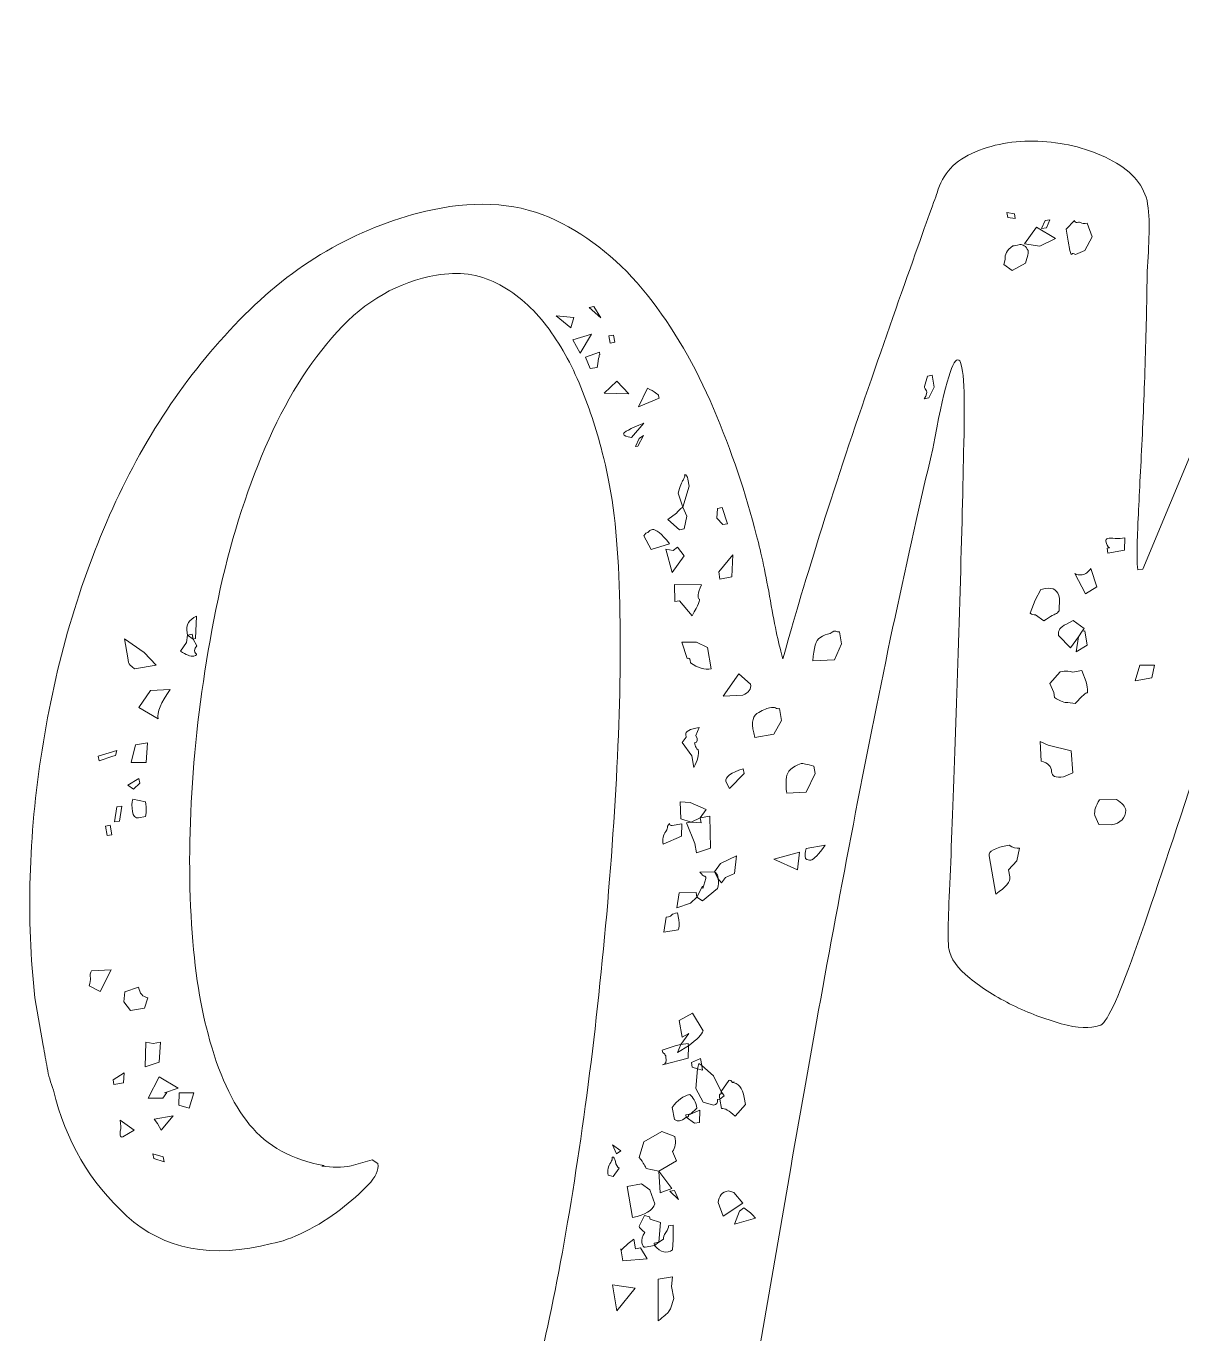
# Model space of a CAD drawing. Header units: inches. Extents: x 148 to 933, y -863 to -217.
# Drawn here: x 241 to 442.4, y -444.6 to -216.7 of the extents above; entities that cross this region are included whole.
import ezdxf

# ---------------------------------------------------------------- set-up
doc = ezdxf.new("R2010")
doc.units = ezdxf.units.IN
doc.header["$MEASUREMENT"] = 0
doc.layers.add('Layer 1', color=7, linetype='Continuous')

# ---------------------------------------------------------------- blocks, each defined once
blk = doc.blocks.new('block 4')
at = {"layer": 'Layer 1', "lineweight": 0}
for points in [[(411.94, -249.17), (412.09, -250), (413.41, -250.19), (413.26, -249.36), (411.94, -249.17)], [(419.43, -250.43), (418.6, -250.57), (417.99, -251.96), (418.82, -251.82), (419.43, -250.43)], [(415.03, -254.61), (417.67, -255.01), (420.43, -253.67), (417.09, -251.69), (415.03, -254.61)], [(341.15, -267.5), (339.96, -265.56), (339.13, -265.71), (341.15, -267.5)], [(336.44, -267.46), (333.39, -267.14), (335.9, -269.27), (336.44, -267.46)], [(337.53, -273.69), (339.51, -270.35), (336.26, -271.34), (337.53, -273.69)], [(342.78, -271.92), (343.61, -271.77), (343.39, -270.53), (342.56, -270.67), (342.78, -271.92)], [(343.94, -278.56), (341.73, -280.65), (346.03, -280.76), (343.94, -278.56)], [(347.21, -289.96), (347.62, -289.89), (348.58, -288.01), (347.82, -288.57), (347.21, -289.96)], [(361.36, -302.46), (362.41, -303.56), (363.24, -303.42), (362.32, -300.58), (361.49, -300.73), (361.36, -302.46)], [(353.78, -308.06), (352.47, -307.86), (353.61, -311.94), (355.66, -309.01), (354.54, -307.5), (353.78, -308.06)], [(361.92, -313.05), (364, -312.69), (364.18, -308.81), (361.71, -311.81), (361.92, -313.05)], [(269.11, -322.82), (270.09, -323.51), (269.94, -322.68), (269.11, -322.82)], [(434.3, -330.8), (437.21, -330.3), (437.68, -328.07), (435.11, -328.09), (434.3, -330.8)], [(262.12, -341.58), (260.04, -341.94), (259.3, -345.06), (261.87, -345.04), (262.12, -341.58)], [(256.53, -343.83), (256.8, -342.93), (253.55, -343.93), (253.69, -344.76), (256.11, -343.91), (256.53, -343.83)], [(259.69, -349.7), (260.79, -348.65), (260.64, -347.82), (258.71, -349.01), (259.69, -349.7)], [(257.63, -352.62), (256.8, -352.77), (256.4, -355.4), (257.23, -355.26), (257.63, -352.62)], [(356.74, -352.02), (355.01, -351.9), (355.1, -354.87), (356.91, -355.41), (356.08, -355.56), (357.56, -359.15), (357.85, -360.81), (360.27, -359.96), (360.16, -354.42), (358.49, -354.71), (359.52, -353.25), (356.74, -352.02)], [(358.64, -355.54), (358.49, -354.71), (356.91, -355.41), (358.64, -355.54)], [(255.64, -355.96), (254.82, -356.11), (255.11, -357.77), (255.93, -357.62), (255.64, -355.96)], [(371.29, -361.89), (375.46, -363.72), (375.79, -360.68), (371.29, -361.89)], [(263.13, -394), (261.82, -393.8), (261.71, -398.1), (264.13, -397.25), (264.38, -393.78), (263.13, -394)], [(356.44, -394.41), (356.37, -394), (355.12, -394.22), (354.51, -395.61), (356.44, -394.41)], [(357.99, -398.42), (358.89, -398.69), (358.75, -397.86), (358.26, -397.52), (357.99, -398.42)], [(258.05, -399.16), (256.12, -400.36), (256.26, -401.19), (257.92, -400.9), (258.05, -399.16)], [(265.48, -402.58), (265.07, -402.65), (267.49, -401.8), (264.15, -399.81), (262.24, -403.57), (264.8, -403.55), (265.48, -402.58)], [(269.38, -405.31), (270.19, -402.61), (267.63, -402.63), (267.58, -404.78), (269.38, -405.31)], [(263.86, -407.99), (264.49, -409.16), (266.62, -406.65), (263.3, -407.23), (263.86, -407.99)], [(343.2, -411.69), (343.9, -413.28), (344.66, -412.72), (343.2, -411.69)], [(263.07, -413.26), (263.21, -414.09), (265.02, -414.63), (264.87, -413.8), (263.07, -413.26)], [(354.7, -421.23), (353.99, -419.64), (353.16, -419.79), (354.7, -421.23)], [(351.29, -428.67), (350.46, -428.81), (350.53, -429.23), (351.29, -428.67)], [(343.17, -436.07), (343.97, -440.64), (347.12, -436.67), (343.17, -436.07)]]:
    blk.add_lwpolyline(points, dxfattribs=at)
for points, knots in [([(498.05, -306.43), (498.05, -306.43), (499.17, -307.94), (499.17, -307.94), (499.17, -307.94), (502.15, -307.85), (502.15, -307.85), (502.15, -307.85), (501.68, -310.07), (501.68, -310.07), (499.77, -320.39), (497.83, -332.56), (495.86, -346.58), (493.88, -360.62), (492.31, -375.29), (491.13, -390.6), (489.95, -405.92), (489.39, -421.13), (489.46, -436.23), (489.53, -451.33), (490.6, -464.83), (492.67, -476.72), (493.98, -484.19), (496.04, -491.1), (498.85, -497.46), (501.67, -503.81), (504.9, -509.23), (508.53, -513.73), (512.16, -518.23), (516.04, -521.62), (520.14, -523.9), (524.24, -526.18), (528.37, -526.95), (532.52, -526.23), (540.27, -524.88), (544.6, -517.85), (545.52, -505.15), (539.99, -506.11), (535.85, -506.04), (533.09, -504.96), (530.34, -503.87), (528.76, -502.22), (528.38, -500.01), (527.85, -496.96), (528.96, -495.2), (531.73, -494.72), (533.39, -494.43), (535.42, -494.22), (537.82, -494.09), (540.22, -493.95), (542.94, -493.62), (545.99, -493.09), (557.56, -490.78), (568.93, -487.73), (580.1, -483.93), (591.27, -480.13), (602.38, -476.41), (613.44, -472.78), (624.49, -469.14), (635.58, -465.71), (646.72, -462.48), (657.84, -459.26), (669.24, -456.77), (680.91, -455.03), (688.15, -454.04), (695.36, -453.72), (702.55, -454.03), (709.73, -454.34), (716.35, -455.54), (722.42, -457.62), (728.48, -459.7), (733.56, -462.66), (737.66, -466.51), (741.75, -470.36), (744.33, -475.33), (745.39, -481.42), (745.87, -484.18), (745.89, -487.17), (745.45, -490.39), (745.01, -493.6), (744.4, -496.62), (743.62, -499.48), (742.83, -502.32), (741.9, -504.76), (740.83, -506.8), (739.76, -508.84), (738.81, -509.93), (737.98, -510.08), (737.15, -510.22), (736.66, -509.88), (736.52, -509.05), (733.05, -502.24), (729.44, -496.67), (725.69, -492.33), (721.94, -488), (717.05, -484.86), (711.01, -482.92), (704.96, -480.98), (697.19, -480.13), (687.68, -480.36), (678.16, -480.59), (665.89, -481.73), (650.86, -483.79), (646.43, -484.56), (640.57, -485.72), (633.29, -487.28), (626, -488.83), (618.39, -490.52), (610.44, -492.33), (602.48, -494.14), (594.66, -495.94), (586.99, -497.7), (579.32, -499.47), (572.71, -500.83), (567.18, -501.79), (564.13, -502.33), (561.5, -502.78), (559.29, -503.17), (557.08, -503.56), (554.84, -503.8), (552.58, -503.91), (554.52, -516.69), (552.41, -526.25), (546.25, -532.6), (540.09, -538.95), (532.16, -542.97), (522.48, -544.66), (516.39, -545.72), (510.25, -545.29), (504.08, -543.37), (497.9, -541.46), (492.11, -538.12), (486.72, -533.36), (481.33, -528.59), (476.51, -522.59), (472.25, -515.35), (467.99, -508.11), (464.74, -499.7), (462.5, -490.11), (458.73, -473.38), (456.86, -455.32), (456.91, -435.92), (456.94, -416.52), (458.05, -397.09), (460.21, -377.6), (462.37, -358.13), (465, -339.28), (468.1, -321.06), (471.19, -302.84), (473.64, -286.6), (475.42, -272.31), (476.02, -265.94), (476.61, -260.71), (477.18, -256.61), (477.75, -252.52), (477.85, -250.29), (477.51, -249.92), (477.16, -249.56), (476.25, -251.29), (474.78, -255.1), (473.31, -258.93), (470.99, -265.68), (467.83, -275.35), (464.44, -285.35), (460.62, -296.99), (456.38, -310.27), (452.14, -323.56), (448.12, -336.09), (444.34, -347.87), (440.54, -359.65), (437.17, -369.72), (434.2, -378.08), (431.24, -386.44), (429.2, -390.71), (428.1, -390.9), (426.49, -391.47), (424.26, -391.36), (421.42, -390.57), (418.56, -389.78), (415.74, -388.71), (412.94, -387.34), (410.14, -385.98), (407.65, -384.41), (405.49, -382.65), (403.33, -380.89), (402.11, -379.18), (401.82, -377.52), (401.63, -376.42), (401.67, -372.63), (401.98, -366.16), (402.27, -359.69), (402.57, -352.02), (402.88, -343.12), (403.18, -334.24), (403.48, -324.92), (403.78, -315.17), (404.07, -305.43), (404.28, -296.83), (404.42, -289.4), (404.71, -279.65), (404.36, -274.8), (403.37, -274.82), (402.38, -274.86), (400.92, -280.03), (399.02, -290.34), (394.59, -309.07), (390.24, -329.5), (385.97, -351.63), (381.7, -373.76), (377.8, -395.11), (374.26, -415.69), (374.26, -415.69), (368.95, -446.55), (368.95, -446.55), (367.7, -452.47), (366.52, -459.23), (365.43, -466.83), (364.33, -474.44), (363.01, -481.58), (361.47, -488.27), (359.92, -494.95), (358.22, -500.74), (356.37, -505.62), (354.51, -510.5), (352.36, -513.3), (349.92, -514.01), (348.53, -514.26), (346.65, -514.08), (344.27, -513.5), (341.88, -512.92), (339.4, -511.79), (336.83, -510.09), (334.25, -508.41), (331.9, -506.32), (329.75, -503.84), (327.61, -501.37), (326.11, -498.49), (325.26, -495.22), (323.79, -490.07), (323.52, -484.05), (324.46, -477.18), (325.41, -470.32), (326.91, -463), (328.98, -455.22), (330.73, -448.93), (332.45, -441.22), (334.14, -432.09), (335.82, -422.96), (337.34, -413.29), (338.7, -403.07), (340.05, -392.85), (341.21, -382.31), (342.17, -371.45), (343.13, -360.6), (343.81, -350.21), (344.22, -340.3), (344.63, -330.4), (344.66, -321.13), (344.29, -312.49), (343.93, -303.86), (342.96, -296.69), (341.4, -290.97), (340.39, -286.87), (339.05, -282.83), (337.36, -278.85), (335.66, -274.87), (333.63, -271.37), (331.25, -268.37), (328.87, -265.36), (326.12, -263.06), (322.99, -261.47), (319.86, -259.87), (316.36, -259.41), (312.49, -260.09), (305.85, -261.25), (300.08, -264.54), (295.18, -269.95), (290.28, -275.37), (286.1, -282.08), (282.65, -290.1), (279.2, -298.12), (276.46, -306.93), (274.43, -316.55), (272.41, -326.17), (271, -335.69), (270.21, -345.08), (269.43, -354.49), (269.27, -363.36), (269.72, -371.68), (270.17, -380.02), (271.16, -386.9), (272.68, -392.34), (274.44, -399.16), (276.86, -404.44), (279.93, -408.18), (283, -411.92), (287.34, -414.3), (292.94, -415.32), (292.94, -415.32), (292.52, -415.39), (292.52, -415.39), (294.28, -415.66), (295.99, -415.64), (297.65, -415.35), (297.65, -415.35), (301.31, -414.29), (301.31, -414.29), (301.31, -414.29), (302.29, -414.97), (302.29, -414.97), (302.48, -416.08), (301.91, -417.33), (300.58, -418.69), (299.25, -420.07), (297.65, -421.49), (295.77, -422.95), (293.88, -424.42), (291.82, -425.71), (289.6, -426.81), (287.36, -427.91), (285.42, -428.61), (283.76, -428.9), (273.38, -431.56), (264.98, -429.96), (258.54, -424.1), (252.1, -418.24), (247.83, -410.93), (245.74, -402.17), (245.22, -400.83), (244.85, -399.54), (244.64, -398.29), (244.42, -397.05), (244.19, -395.74), (243.95, -394.35), (243.95, -394.35), (242.5, -386.05), (242.5, -386.05), (240.97, -372.35), (241.38, -357.95), (243.74, -342.86), (246.09, -327.76), (250.21, -313.71), (256.06, -300.72), (261.92, -287.72), (269.59, -276.48), (279.05, -266.99), (288.52, -257.5), (299.43, -251.4), (311.78, -248.67), (320.04, -246.95), (327.2, -247.55), (333.27, -250.48), (339.34, -253.42), (344.65, -257.76), (349.23, -263.52), (353.79, -269.29), (357.65, -275.89), (360.8, -283.32), (363.95, -290.75), (366.45, -298.15), (368.31, -305.53), (369.12, -308.53), (369.92, -312.3), (370.71, -316.87), (371.51, -321.43), (372.24, -324.8), (372.9, -326.96), (373.94, -323.08), (375.72, -317), (378.27, -308.71), (380.82, -300.43), (383.61, -291.89), (386.64, -283.09), (389.66, -274.29), (392.47, -266.25), (395.05, -258.95), (397.63, -251.66), (399.21, -247.26), (399.8, -245.72), (400.65, -242.44), (402.87, -240.06), (406.46, -238.57), (410.05, -237.09), (413.94, -236.49), (418.12, -236.76), (422.3, -237.03), (426.19, -238.06), (429.78, -239.85), (433.37, -241.66), (435.57, -244.05), (436.38, -247.04), (436.67, -248.7), (436.79, -250.61), (436.73, -252.76), (436.68, -254.9), (436.57, -257.14), (436.4, -259.44), (436.34, -264.02), (436.23, -269.1), (436.06, -274.68), (435.9, -280.27), (435.68, -285.59), (435.42, -290.62), (435.16, -295.66), (434.94, -300.11), (434.76, -303.99), (434.58, -307.87), (434.59, -310.37), (434.78, -311.47), (434.78, -311.47), (435.61, -311.33), (435.61, -311.33), (435.61, -311.33), (469.7, -229.69), (469.7, -229.69), (471.65, -224.5), (475.03, -220.99), (479.84, -219.15), (484.65, -217.32), (489.6, -216.67), (494.69, -217.21), (499.76, -217.75), (504.38, -219.3), (508.54, -221.85), (512.69, -224.41), (514.91, -227.36), (515.22, -230.73), (515.65, -233.22), (515.62, -235.51), (515.13, -237.59), (515.13, -237.59), (502.15, -307.85), (502.15, -307.85), (502.15, -307.85), (501.71, -305.36), (501.71, -305.36), (501.71, -305.36), (500.59, -303.85), (500.59, -303.85), (500.59, -303.85), (498.25, -305.11), (498.25, -305.11), (498.25, -305.11), (498.05, -306.43), (498.05, -306.43)], [0, 0, 0, 0, 1, 1, 1, 2, 2, 2, 3, 3, 3, 4, 4, 4, 5, 5, 5, 6, 6, 6, 7, 7, 7, 8, 8, 8, 9, 9, 9, 10, 10, 10, 11, 11, 11, 12, 12, 12, 13, 13, 13, 14, 14, 14, 15, 15, 15, 16, 16, 16, 17, 17, 17, 18, 18, 18, 19, 19, 19, 20, 20, 20, 21, 21, 21, 22, 22, 22, 23, 23, 23, 24, 24, 24, 25, 25, 25, 26, 26, 26, 27, 27, 27, 28, 28, 28, 29, 29, 29, 30, 30, 30, 31, 31, 31, 32, 32, 32, 33, 33, 33, 34, 34, 34, 35, 35, 35, 36, 36, 36, 37, 37, 37, 38, 38, 38, 39, 39, 39, 40, 40, 40, 41, 41, 41, 42, 42, 42, 43, 43, 43, 44, 44, 44, 45, 45, 45, 46, 46, 46, 47, 47, 47, 48, 48, 48, 49, 49, 49, 50, 50, 50, 51, 51, 51, 52, 52, 52, 53, 53, 53, 54, 54, 54, 55, 55, 55, 56, 56, 56, 57, 57, 57, 58, 58, 58, 59, 59, 59, 60, 60, 60, 61, 61, 61, 62, 62, 62, 63, 63, 63, 64, 64, 64, 65, 65, 65, 66, 66, 66, 67, 67, 67, 68, 68, 68, 69, 69, 69, 70, 70, 70, 71, 71, 71, 72, 72, 72, 73, 73, 73, 74, 74, 74, 75, 75, 75, 76, 76, 76, 77, 77, 77, 78, 78, 78, 79, 79, 79, 80, 80, 80, 81, 81, 81, 82, 82, 82, 83, 83, 83, 84, 84, 84, 85, 85, 85, 86, 86, 86, 87, 87, 87, 88, 88, 88, 89, 89, 89, 90, 90, 90, 91, 91, 91, 92, 92, 92, 93, 93, 93, 94, 94, 94, 95, 95, 95, 96, 96, 96, 97, 97, 97, 98, 98, 98, 99, 99, 99, 100, 100, 100, 101, 101, 101, 102, 102, 102, 103, 103, 103, 104, 104, 104, 105, 105, 105, 106, 106, 106, 107, 107, 107, 108, 108, 108, 109, 109, 109, 110, 110, 110, 111, 111, 111, 112, 112, 112, 113, 113, 113, 114, 114, 114, 115, 115, 115, 116, 116, 116, 117, 117, 117, 118, 118, 118, 119, 119, 119, 120, 120, 120, 121, 121, 121, 122, 122, 122, 123, 123, 123, 124, 124, 124, 125, 125, 125, 126, 126, 126, 127, 127, 127, 128, 128, 128, 129, 129, 129, 130, 130, 130, 131, 131, 131, 132, 132, 132, 133, 133, 133, 134, 134, 134, 135, 135, 135, 136, 136, 136, 137, 137, 137, 138, 138, 138, 139, 139, 139, 140, 140, 140, 141, 141, 141, 142, 142, 142, 143, 143, 143, 144, 144, 144, 145, 145, 145, 146, 146, 146, 147, 147, 147, 148, 148, 148, 148]), ([(425.5, -255.78), (425.5, -255.78), (426.8, -253.42), (426.8, -253.42), (426.8, -253.42), (425.95, -251), (425.95, -251), (425.39, -251.1), (425.04, -251.09), (424.87, -250.97), (424.71, -250.86), (424.49, -250.83), (424.22, -250.88), (423.94, -250.92), (423.78, -250.81), (423.73, -250.53), (423.73, -250.53), (422.28, -252.07), (422.28, -252.07), (422.28, -252.07), (422.65, -254.14), (422.65, -254.14), (422.65, -254.14), (422.93, -255.8), (422.93, -255.8), (423.03, -256.36), (423.13, -256.56), (423.25, -256.39), (423.37, -256.23), (423.59, -256.26), (423.91, -256.49), (423.91, -256.49), (425.5, -255.78), (425.5, -255.78)], [0, 0, 0, 0, 1, 1, 1, 2, 2, 2, 3, 3, 3, 4, 4, 4, 5, 5, 5, 6, 6, 6, 7, 7, 7, 8, 8, 8, 9, 9, 9, 10, 10, 10, 11, 11, 11, 11]), ([(411.39, -258.24), (411.39, -258.24), (412.85, -259.27), (412.85, -259.27), (412.85, -259.27), (415.2, -258.01), (415.2, -258.01), (415.55, -256.81), (415.71, -256.07), (415.66, -255.79), (415.24, -255.01), (414.75, -254.66), (414.2, -254.76), (413.64, -254.86), (413.23, -254.93), (412.96, -254.98), (411.94, -255.73), (411.51, -256.51), (411.66, -257.34), (411.66, -257.34), (411.39, -258.24), (411.39, -258.24)], [0, 0, 0, 0, 1, 1, 1, 2, 2, 2, 3, 3, 3, 4, 4, 4, 5, 5, 5, 6, 6, 6, 7, 7, 7, 7]), ([(339.28, -276.37), (339.28, -276.37), (340.52, -276.16), (340.52, -276.16), (340.79, -274.4), (340.94, -273.67), (340.99, -273.94), (340.99, -273.94), (340.92, -273.52), (340.92, -273.52), (340.92, -273.52), (338.5, -274.37), (338.5, -274.37), (338.5, -274.37), (339.28, -276.37), (339.28, -276.37)], [0, 0, 0, 0, 1, 1, 1, 2, 2, 2, 3, 3, 3, 4, 4, 4, 5, 5, 5, 5]), ([(399.29, -279.6), (399.29, -279.6), (398.92, -277.52), (398.92, -277.52), (398.92, -277.52), (398.1, -277.67), (398.1, -277.67), (398.1, -277.67), (397.55, -279.47), (397.55, -279.47), (397.6, -279.75), (397.72, -280.02), (397.91, -280.27), (398.09, -280.52), (397.96, -280.97), (397.5, -281.62), (397.5, -281.62), (398.33, -281.48), (398.33, -281.48), (398.33, -281.48), (399.29, -279.6), (399.29, -279.6)], [0, 0, 0, 0, 1, 1, 1, 2, 2, 2, 3, 3, 3, 4, 4, 4, 5, 5, 5, 6, 6, 6, 7, 7, 7, 7]), ([(351.3, -281.55), (351.3, -281.55), (351.23, -281.14), (351.23, -281.14), (351.18, -280.86), (350.53, -280.4), (349.28, -279.76), (349.28, -279.76), (347.71, -283.03), (347.71, -283.03), (347.71, -283.03), (351.3, -281.55), (351.3, -281.55)], [0, 0, 0, 0, 1, 1, 1, 2, 2, 2, 3, 3, 3, 4, 4, 4, 4]), ([(348.63, -285.86), (346.24, -286.85), (345.06, -287.49), (345.11, -287.76), (345.16, -288.04), (345.62, -288.25), (346.5, -288.37), (346.5, -288.37), (348.63, -285.86), (348.63, -285.86)], [0, 0, 0, 0, 1, 1, 1, 2, 2, 2, 3, 3, 3, 3]), ([(355.46, -300.5), (355.46, -300.5), (356.54, -296.89), (356.54, -296.89), (356.54, -296.89), (356.32, -295.64), (356.32, -295.64), (356.23, -295.09), (356.04, -294.84), (355.76, -294.88), (355.81, -295.16), (355.72, -295.47), (355.49, -295.79), (355.26, -296.12), (354.97, -296.88), (354.61, -298.08), (354.61, -298.08), (355.46, -300.5), (355.46, -300.5), (354.95, -300.87), (354.58, -301.23), (354.36, -301.55), (354.36, -301.55), (352.84, -302.66), (352.84, -302.66), (352.84, -302.66), (354.87, -304.45), (354.87, -304.45), (354.87, -304.45), (355.69, -304.31), (355.69, -304.31), (355.69, -304.31), (356.16, -302.08), (356.16, -302.08), (356.16, -302.08), (355.46, -300.5), (355.46, -300.5)], [0, 0, 0, 0, 1, 1, 1, 2, 2, 2, 3, 3, 3, 4, 4, 4, 5, 5, 5, 6, 6, 6, 7, 7, 7, 8, 8, 8, 9, 9, 9, 10, 10, 10, 11, 11, 11, 12, 12, 12, 12]), ([(348.64, -305.54), (348.64, -305.54), (349.9, -307.88), (349.9, -307.88), (349.9, -307.88), (353.15, -306.89), (353.15, -306.89), (351.71, -305.15), (350.71, -304.32), (350.15, -304.42), (349.87, -304.46), (349.68, -304.57), (349.57, -304.73), (349.45, -304.9), (349.25, -305), (348.98, -305.05), (348.98, -305.05), (348.64, -305.54), (348.64, -305.54)], [0, 0, 0, 0, 1, 1, 1, 2, 2, 2, 3, 3, 3, 4, 4, 4, 5, 5, 5, 6, 6, 6, 6]), ([(429.42, -307.7), (429.42, -307.7), (429.56, -308.54), (429.56, -308.54), (429.56, -308.54), (432.47, -308.03), (432.47, -308.03), (432.47, -308.03), (432.52, -305.88), (432.52, -305.88), (431.97, -305.98), (431.4, -306.01), (430.83, -305.96), (430.24, -305.92), (429.82, -305.92), (429.54, -305.97), (429.27, -306.02), (429.16, -306.19), (429.2, -306.46), (429.3, -307.02), (429.51, -307.41), (429.83, -307.63), (429.83, -307.63), (429.42, -307.7), (429.42, -307.7)], [0, 0, 0, 0, 1, 1, 1, 2, 2, 2, 3, 3, 3, 4, 4, 4, 5, 5, 5, 6, 6, 6, 7, 7, 7, 8, 8, 8, 8]), ([(427.6, -314.44), (427.6, -314.44), (426.6, -311.19), (426.6, -311.19), (426.14, -311.84), (425.64, -312.21), (425.09, -312.31), (424.53, -312.4), (424.09, -312.34), (423.77, -312.11), (423.77, -312.11), (425.67, -315.63), (425.67, -315.63), (425.67, -315.63), (427.6, -314.44), (427.6, -314.44)], [0, 0, 0, 0, 1, 1, 1, 2, 2, 2, 3, 3, 3, 4, 4, 4, 5, 5, 5, 5]), ([(354.89, -316.85), (354.89, -316.85), (357.06, -319.46), (357.06, -319.46), (358.15, -317.56), (358.54, -316.57), (358.25, -316.48), (357.94, -316.39), (358.09, -315.58), (358.68, -314.05), (358.68, -314.05), (353.97, -314.02), (353.97, -314.02), (353.97, -314.02), (354.06, -316.99), (354.06, -316.99), (354.06, -316.99), (354.89, -316.85), (354.89, -316.85)], [0, 0, 0, 0, 1, 1, 1, 2, 2, 2, 3, 3, 3, 4, 4, 4, 5, 5, 5, 6, 6, 6, 6]), ([(417.84, -314.86), (417.84, -314.86), (416.88, -316.73), (416.88, -316.73), (416.88, -316.73), (416, -319.02), (416, -319.02), (416.32, -319.26), (416.62, -319.34), (416.9, -319.29), (416.9, -319.29), (418.36, -320.32), (418.36, -320.32), (419.65, -319.53), (420.36, -319.12), (420.5, -319.09), (420.64, -319.07), (420.82, -318.9), (421.05, -318.57), (421.05, -318.57), (421.1, -316.42), (421.1, -316.42), (420.86, -315.04), (420.05, -314.47), (418.67, -314.71), (418.67, -314.71), (417.84, -314.86), (417.84, -314.86)], [0, 0, 0, 0, 1, 1, 1, 2, 2, 2, 3, 3, 3, 4, 4, 4, 5, 5, 5, 6, 6, 6, 7, 7, 7, 8, 8, 8, 9, 9, 9, 9]), ([(270.68, -319.55), (269.34, -320.07), (268.8, -321.03), (269.04, -322.41), (269.04, -322.41), (269.11, -322.82), (269.11, -322.82), (269.11, -322.82), (268.91, -324.14), (268.91, -324.14), (268.91, -324.14), (267.89, -325.6), (267.89, -325.6), (268.86, -326.29), (269.62, -326.58), (270.18, -326.49), (270.73, -326.39), (270.84, -326.23), (270.52, -326), (270.2, -325.77), (270.26, -325.34), (270.72, -324.68), (270.72, -324.68), (270.09, -323.51), (270.09, -323.51), (270.09, -323.51), (270.5, -323.43), (270.5, -323.43), (270.5, -323.43), (270.68, -319.55), (270.68, -319.55)], [0, 0, 0, 0, 1, 1, 1, 2, 2, 2, 3, 3, 3, 4, 4, 4, 5, 5, 5, 6, 6, 6, 7, 7, 7, 8, 8, 8, 9, 9, 9, 10, 10, 10, 10]), ([(425.51, -322.07), (425.51, -322.07), (425.09, -322.14), (425.09, -322.14), (425.09, -322.14), (425.44, -321.65), (425.44, -321.65), (425.44, -321.65), (423.49, -320.29), (423.49, -320.29), (423.49, -320.29), (422.31, -320.92), (422.31, -320.92), (421.25, -321.39), (420.8, -322.04), (420.94, -322.87), (420.94, -322.87), (423.04, -325.07), (423.04, -325.07), (423.04, -325.07), (424.41, -323.12), (424.41, -323.12), (424.41, -323.12), (424.01, -325.75), (424.01, -325.75), (424.01, -325.75), (425.94, -324.56), (425.94, -324.56), (425.94, -324.56), (425.51, -322.07), (425.51, -322.07)], [0, 0, 0, 0, 1, 1, 1, 2, 2, 2, 3, 3, 3, 4, 4, 4, 5, 5, 5, 6, 6, 6, 7, 7, 7, 8, 8, 8, 9, 9, 9, 10, 10, 10, 10]), ([(261.52, -325.86), (261.52, -325.86), (258.1, -323.46), (258.1, -323.46), (258.1, -323.46), (258.68, -326.78), (258.68, -326.78), (258.68, -326.78), (258.83, -327.61), (258.83, -327.61), (258.88, -327.89), (259.22, -328.25), (259.88, -328.71), (259.88, -328.71), (263.61, -328.06), (263.61, -328.06), (263.61, -328.06), (261.52, -325.86), (261.52, -325.86)], [0, 0, 0, 0, 1, 1, 1, 2, 2, 2, 3, 3, 3, 4, 4, 4, 5, 5, 5, 6, 6, 6, 6]), ([(382.77, -322.25), (382.49, -322.3), (382.28, -322.27), (382.12, -322.15), (381.95, -322.04), (381.62, -322.17), (381.11, -322.54), (380.55, -322.64), (379.96, -322.89), (379.32, -323.28), (378.67, -323.68), (378.27, -325.03), (378.1, -327.34), (378.1, -327.34), (381.91, -327.11), (381.91, -327.11), (381.91, -327.11), (383.13, -324.33), (383.13, -324.33), (383.13, -324.33), (382.77, -322.25), (382.77, -322.25)], [0, 0, 0, 0, 1, 1, 1, 2, 2, 2, 3, 3, 3, 4, 4, 4, 5, 5, 5, 6, 6, 6, 7, 7, 7, 7]), ([(425.09, -322.14), (425.09, -322.14), (424.41, -323.12), (424.41, -323.12), (424.41, -323.12), (425.09, -322.14), (425.09, -322.14)], [0, 0, 0, 0, 1, 1, 1, 2, 2, 2, 2]), ([(359.73, -324.99), (359.73, -324.99), (357.85, -324.03), (357.85, -324.03), (357.85, -324.03), (355.29, -324.05), (355.29, -324.05), (355.29, -324.05), (356.21, -326.88), (356.21, -326.88), (356.48, -326.83), (356.65, -326.95), (356.7, -327.22), (356.7, -327.22), (356.77, -327.64), (356.77, -327.64), (358.07, -328.56), (359.27, -328.91), (360.38, -328.72), (360.38, -328.72), (359.73, -324.99), (359.73, -324.99)], [0, 0, 0, 0, 1, 1, 1, 2, 2, 2, 3, 3, 3, 4, 4, 4, 5, 5, 5, 6, 6, 6, 7, 7, 7, 7]), ([(365.89, -333.32), (366.94, -332.86), (367.4, -332.2), (367.26, -331.37), (367.26, -331.37), (365.23, -329.59), (365.23, -329.59), (365.23, -329.59), (362.49, -333.48), (362.49, -333.48), (362.49, -333.48), (365.89, -333.32), (365.89, -333.32)], [0, 0, 0, 0, 1, 1, 1, 2, 2, 2, 3, 3, 3, 4, 4, 4, 4]), ([(420.26, -333.68), (421.24, -334.36), (422, -334.66), (422.56, -334.56), (422.56, -334.56), (423.87, -334.76), (423.87, -334.76), (425.06, -333.41), (425.74, -332.8), (425.9, -332.91), (426.06, -333.03), (426.03, -332.39), (425.78, -331), (425.78, -331), (425.01, -329), (425.01, -329), (425.01, -329), (423.35, -329.29), (423.35, -329.29), (423.02, -329.07), (422.3, -329.05), (421.2, -329.24), (421.2, -329.24), (419.41, -331.26), (419.41, -331.26), (419.41, -331.26), (420.12, -332.85), (420.12, -332.85), (420.12, -332.85), (420.26, -333.68), (420.26, -333.68)], [0, 0, 0, 0, 1, 1, 1, 2, 2, 2, 3, 3, 3, 4, 4, 4, 5, 5, 5, 6, 6, 6, 7, 7, 7, 8, 8, 8, 9, 9, 9, 10, 10, 10, 10]), ([(260.62, -335.42), (260.62, -335.42), (263.96, -337.41), (263.96, -337.41), (263.77, -336.3), (264.47, -334.61), (266.07, -332.33), (266.07, -332.33), (262.67, -332.5), (262.67, -332.5), (262.67, -332.5), (260.62, -335.42), (260.62, -335.42)], [0, 0, 0, 0, 1, 1, 1, 2, 2, 2, 3, 3, 3, 4, 4, 4, 4]), ([(372.28, -335.63), (372, -335.68), (371.78, -335.65), (371.62, -335.53), (371.45, -335.42), (371.09, -335.41), (370.54, -335.5), (369.99, -335.6), (369.26, -335.94), (368.37, -336.52), (367.47, -337.11), (367.35, -338.48), (368.02, -340.65), (368.02, -340.65), (371.34, -340.07), (371.34, -340.07), (371.34, -340.07), (372.64, -337.7), (372.64, -337.7), (372.64, -337.7), (372.28, -335.63), (372.28, -335.63)], [0, 0, 0, 0, 1, 1, 1, 2, 2, 2, 3, 3, 3, 4, 4, 4, 5, 5, 5, 6, 6, 6, 7, 7, 7, 7]), ([(358.31, -338.92), (356.65, -339.21), (355.87, -339.63), (355.96, -340.18), (355.96, -340.18), (356.04, -340.6), (356.04, -340.6), (356.04, -340.6), (355.35, -341.57), (355.35, -341.57), (355.35, -341.57), (357.03, -343.85), (357.03, -343.85), (357.03, -343.85), (357.39, -345.92), (357.39, -345.92), (358.03, -344.67), (358.28, -343.63), (358.13, -342.8), (357.8, -342.58), (357.62, -342.32), (357.57, -342.04), (357.57, -342.04), (357.5, -341.63), (357.5, -341.63), (358.05, -341.53), (358.11, -341.09), (357.7, -340.31), (357.7, -340.31), (358.31, -338.92), (358.31, -338.92)], [0, 0, 0, 0, 1, 1, 1, 2, 2, 2, 3, 3, 3, 4, 4, 4, 5, 5, 5, 6, 6, 6, 7, 7, 7, 8, 8, 8, 9, 9, 9, 10, 10, 10, 10]), ([(423.17, -343.01), (423.17, -343.01), (419.15, -342), (419.15, -342), (419.15, -342), (417.76, -341.38), (417.76, -341.38), (417.76, -341.38), (417.92, -344.78), (417.92, -344.78), (419.12, -345.14), (419.73, -345.74), (419.74, -346.6), (419.74, -347.45), (420.43, -347.76), (421.82, -347.52), (421.82, -347.52), (423.41, -346.81), (423.41, -346.81), (423.41, -346.81), (423.17, -343.01), (423.17, -343.01)], [0, 0, 0, 0, 1, 1, 1, 2, 2, 2, 3, 3, 3, 4, 4, 4, 5, 5, 5, 6, 6, 6, 7, 7, 7, 7]), ([(363.58, -349.55), (363.58, -349.55), (366.12, -346.96), (366.12, -346.96), (366.12, -346.96), (365.98, -346.13), (365.98, -346.13), (363.81, -346.8), (362.8, -347.54), (362.95, -348.37), (362.95, -348.37), (363.58, -349.55), (363.58, -349.55)], [0, 0, 0, 0, 1, 1, 1, 2, 2, 2, 3, 3, 3, 4, 4, 4, 4]), ([(378.31, -345.69), (377.1, -345.34), (376.36, -345.18), (376.09, -345.23), (374.48, -345.8), (373.61, -346.59), (373.51, -347.6), (373.4, -348.62), (373.42, -349.54), (373.56, -350.37), (373.56, -350.37), (376.96, -350.21), (376.96, -350.21), (376.96, -350.21), (378.53, -346.94), (378.53, -346.94), (378.53, -346.94), (378.31, -345.69), (378.31, -345.69)], [0, 0, 0, 0, 1, 1, 1, 2, 2, 2, 3, 3, 3, 4, 4, 4, 5, 5, 5, 6, 6, 6, 6]), ([(261.8, -354.46), (261.93, -353.58), (261.95, -352.87), (261.85, -352.31), (261.85, -352.31), (261.78, -351.9), (261.78, -351.9), (261.78, -351.9), (259.56, -351.43), (259.56, -351.43), (259.38, -352.04), (259.36, -352.75), (259.51, -353.58), (259.65, -354.41), (260, -354.78), (260.56, -354.68), (260.56, -354.68), (261.8, -354.46), (261.8, -354.46)], [0, 0, 0, 0, 1, 1, 1, 2, 2, 2, 3, 3, 3, 4, 4, 4, 5, 5, 5, 6, 6, 6, 6]), ([(430.13, -355.91), (431.79, -355.62), (432.63, -354.76), (432.67, -353.32), (432.57, -352.77), (432.04, -352.15), (431.06, -351.47), (431.06, -351.47), (428.09, -351.56), (428.09, -351.56), (427.4, -352.53), (427.13, -353.44), (427.27, -354.26), (427.27, -354.26), (427.98, -355.85), (427.98, -355.85), (427.98, -355.85), (430.13, -355.91), (430.13, -355.91)], [0, 0, 0, 0, 1, 1, 1, 2, 2, 2, 3, 3, 3, 4, 4, 4, 5, 5, 5, 6, 6, 6, 6]), ([(355.19, -357.85), (355.19, -357.85), (355.25, -355.7), (355.25, -355.7), (355.25, -355.7), (353.59, -355.99), (353.59, -355.99), (353.31, -356.04), (353.15, -355.93), (353.1, -355.65), (353.1, -355.65), (352.76, -356.14), (352.76, -356.14), (352.81, -356.41), (352.71, -356.72), (352.49, -357.04), (352.03, -357.7), (351.88, -358.43), (352.02, -359.26), (352.02, -359.26), (355.19, -357.85), (355.19, -357.85)], [0, 0, 0, 0, 1, 1, 1, 2, 2, 2, 3, 3, 3, 4, 4, 4, 5, 5, 5, 6, 6, 6, 7, 7, 7, 7]), ([(376.96, -360.04), (376.78, -360.65), (376.74, -361.22), (376.84, -361.78), (377.15, -362.01), (377.46, -362.1), (377.74, -362.05), (378.29, -361.95), (379.13, -361.09), (380.28, -359.46), (380.28, -359.46), (376.96, -360.04), (376.96, -360.04)], [0, 0, 0, 0, 1, 1, 1, 2, 2, 2, 3, 3, 3, 4, 4, 4, 4]), ([(414.16, -359.97), (413.6, -360.07), (413, -359.9), (412.35, -359.43), (409.86, -359.87), (408.69, -360.5), (408.83, -361.33), (408.83, -361.33), (409.99, -367.97), (409.99, -367.97), (411.78, -366.8), (412.61, -365.8), (412.46, -364.97), (412.46, -364.97), (412.24, -363.73), (412.24, -363.73), (412.24, -363.73), (413.69, -362.2), (413.69, -362.2), (413.69, -362.2), (414.16, -359.97), (414.16, -359.97)], [0, 0, 0, 0, 1, 1, 1, 2, 2, 2, 3, 3, 3, 4, 4, 4, 5, 5, 5, 6, 6, 6, 7, 7, 7, 7]), ([(354.39, -370.39), (354.39, -370.39), (356.8, -369.54), (356.8, -369.54), (356.8, -369.54), (357.91, -368.5), (357.91, -368.5), (357.91, -368.5), (358.88, -369.18), (358.88, -369.18), (358.88, -369.18), (361.5, -367.02), (361.5, -367.02), (361.68, -366.42), (361.72, -365.84), (361.62, -365.29), (361.62, -365.29), (362.18, -366.04), (362.18, -366.04), (362.18, -366.04), (362.87, -365.07), (362.87, -365.07), (362.87, -365.07), (364.46, -364.36), (364.46, -364.36), (364.46, -364.36), (364.78, -361.31), (364.78, -361.31), (364.78, -361.31), (362.02, -362.65), (362.02, -362.65), (362.02, -362.65), (360.99, -364.11), (360.99, -364.11), (360.99, -364.11), (358.43, -364.13), (358.43, -364.13), (358.8, -364.64), (359.05, -364.88), (359.19, -364.85), (359.33, -364.83), (359.43, -364.96), (359.47, -365.23), (359.47, -365.23), (358.93, -367.03), (358.93, -367.03), (358.93, -367.03), (358.86, -366.62), (358.86, -366.62), (358.86, -366.62), (357.91, -368.5), (357.91, -368.5), (357.91, -368.5), (357.76, -367.67), (357.76, -367.67), (357.76, -367.67), (354.78, -367.76), (354.78, -367.76), (354.78, -367.76), (354.39, -370.39), (354.39, -370.39)], [0, 0, 0, 0, 1, 1, 1, 2, 2, 2, 3, 3, 3, 4, 4, 4, 5, 5, 5, 6, 6, 6, 7, 7, 7, 8, 8, 8, 9, 9, 9, 10, 10, 10, 11, 11, 11, 12, 12, 12, 13, 13, 13, 14, 14, 14, 15, 15, 15, 16, 16, 16, 17, 17, 17, 18, 18, 18, 19, 19, 19, 20, 20, 20, 20]), ([(360.99, -364.11), (360.99, -364.11), (361.62, -365.29), (361.62, -365.29), (361.62, -365.29), (361.55, -364.87), (361.55, -364.87), (361.5, -364.6), (361.31, -364.34), (360.99, -364.11)], [0, 0, 0, 0, 1, 1, 1, 2, 2, 2, 3, 3, 3, 3]), ([(354.53, -371.22), (353.97, -371.32), (353.64, -371.45), (353.53, -371.61), (353.41, -371.78), (353.22, -371.88), (352.94, -371.93), (352.94, -371.93), (352.53, -372), (352.53, -372), (352.53, -372), (352.13, -374.64), (352.13, -374.64), (352.13, -374.64), (354.62, -374.2), (354.62, -374.2), (354.85, -373.88), (354.89, -373.3), (354.75, -372.47), (354.75, -372.47), (354.53, -371.22), (354.53, -371.22)], [0, 0, 0, 0, 1, 1, 1, 2, 2, 2, 3, 3, 3, 4, 4, 4, 5, 5, 5, 6, 6, 6, 7, 7, 7, 7]), ([(252.37, -381.34), (252.14, -381.66), (252.08, -382.1), (252.18, -382.65), (252.22, -382.93), (252.15, -383.37), (251.98, -383.97), (251.98, -383.97), (253.85, -384.93), (253.85, -384.93), (253.85, -384.93), (255.77, -381.17), (255.77, -381.17), (255.77, -381.17), (252.37, -381.34), (252.37, -381.34)], [0, 0, 0, 0, 1, 1, 1, 2, 2, 2, 3, 3, 3, 4, 4, 4, 5, 5, 5, 5]), ([(259.14, -388.28), (259.14, -388.28), (261.63, -387.85), (261.63, -387.85), (261.63, -387.85), (262.17, -386.04), (262.17, -386.04), (261.3, -385.91), (260.76, -385.29), (260.57, -384.19), (260.57, -384.19), (258.15, -385.03), (258.15, -385.03), (258.15, -385.03), (258.02, -386.77), (258.02, -386.77), (258.02, -386.77), (259.14, -388.28), (259.14, -388.28)], [0, 0, 0, 0, 1, 1, 1, 2, 2, 2, 3, 3, 3, 4, 4, 4, 5, 5, 5, 6, 6, 6, 6]), ([(354.29, -394.36), (354.29, -394.36), (351.87, -395.21), (351.87, -395.21), (351.92, -395.49), (352.02, -395.68), (352.19, -395.79), (352.35, -395.92), (352.46, -396.11), (352.5, -396.38), (352.65, -397.21), (352.44, -397.68), (351.89, -397.77), (351.89, -397.77), (356.38, -396.56), (356.38, -396.56), (356.38, -396.56), (356.44, -394.41), (356.44, -394.41), (357.95, -393.3), (358.8, -392.44), (358.98, -391.83), (358.98, -391.83), (357.16, -388.73), (357.16, -388.73), (357.16, -388.73), (354.81, -389.99), (354.81, -389.99), (354.81, -389.99), (355.32, -392.9), (355.32, -392.9), (355.32, -392.9), (356.49, -392.27), (356.49, -392.27), (356.49, -392.27), (355.12, -394.22), (355.12, -394.22), (355.12, -394.22), (354.29, -394.36), (354.29, -394.36)], [0, 0, 0, 0, 1, 1, 1, 2, 2, 2, 3, 3, 3, 4, 4, 4, 5, 5, 5, 6, 6, 6, 7, 7, 7, 8, 8, 8, 9, 9, 9, 10, 10, 10, 11, 11, 11, 12, 12, 12, 13, 13, 13, 13]), ([(358.53, -396.61), (358.53, -396.61), (356.95, -397.32), (356.95, -397.32), (356.95, -397.32), (357.09, -398.15), (357.09, -398.15), (357.09, -398.15), (357.99, -398.42), (357.99, -398.42), (357.99, -398.42), (357.74, -401.88), (357.74, -401.88), (357.74, -401.88), (359, -404.23), (359, -404.23), (359, -404.23), (360.81, -404.77), (360.81, -404.77), (361.36, -404.67), (361.59, -404.36), (361.49, -403.8), (361.49, -403.8), (361.91, -403.72), (361.91, -403.72), (361.91, -403.72), (362.2, -405.38), (362.2, -405.38), (362.75, -405.29), (363.54, -405.72), (364.56, -406.68), (364.56, -406.68), (366.35, -404.66), (366.35, -404.66), (366.35, -404.66), (366.13, -403.42), (366.13, -403.42), (365.84, -401.76), (365.12, -400.89), (363.97, -400.8), (363.97, -400.8), (364.38, -400.73), (364.38, -400.73), (364.1, -400.77), (363.95, -400.74), (363.93, -400.59), (363.91, -400.46), (363.75, -400.41), (363.48, -400.46), (363.48, -400.46), (362.11, -402.41), (362.11, -402.41), (362.11, -402.41), (360.77, -399.65), (360.77, -399.65), (360.77, -399.65), (358.75, -397.86), (358.75, -397.86), (358.75, -397.86), (358.53, -396.61), (358.53, -396.61)], [0, 0, 0, 0, 1, 1, 1, 2, 2, 2, 3, 3, 3, 4, 4, 4, 5, 5, 5, 6, 6, 6, 7, 7, 7, 8, 8, 8, 9, 9, 9, 10, 10, 10, 11, 11, 11, 12, 12, 12, 13, 13, 13, 14, 14, 14, 15, 15, 15, 16, 16, 16, 17, 17, 17, 18, 18, 18, 19, 19, 19, 20, 20, 20, 20]), ([(358.39, -405.62), (358.39, -405.62), (356.8, -406.33), (356.8, -406.33), (356.8, -406.33), (357.9, -405.28), (357.9, -405.28), (357.71, -404.17), (357.29, -403.39), (356.64, -402.93), (355.53, -403.13), (354.52, -403.88), (353.61, -405.17), (353.61, -405.17), (353.97, -407.25), (353.97, -407.25), (354.29, -407.48), (354.6, -407.57), (354.87, -407.52), (355.15, -407.47), (355.54, -407.26), (356.05, -406.89), (356.05, -406.89), (357.51, -407.92), (357.51, -407.92), (357.51, -407.92), (358.34, -407.77), (358.34, -407.77), (358.34, -407.77), (358.39, -405.62), (358.39, -405.62)], [0, 0, 0, 0, 1, 1, 1, 2, 2, 2, 3, 3, 3, 4, 4, 4, 5, 5, 5, 6, 6, 6, 7, 7, 7, 8, 8, 8, 9, 9, 9, 10, 10, 10, 10]), ([(361.91, -403.72), (361.91, -403.72), (362.67, -403.16), (362.67, -403.16), (362.67, -403.16), (362.11, -402.41), (362.11, -402.41), (362.16, -402.68), (362.11, -402.83), (361.97, -402.86), (361.83, -402.88), (361.79, -403.04), (361.84, -403.31), (361.84, -403.31), (361.91, -403.72), (361.91, -403.72)], [0, 0, 0, 0, 1, 1, 1, 2, 2, 2, 3, 3, 3, 4, 4, 4, 5, 5, 5, 5]), ([(259.78, -409.13), (259.78, -409.13), (257.35, -407.41), (257.35, -407.41), (257.49, -408.24), (257.52, -408.81), (257.43, -409.11), (257.33, -409.41), (257.32, -409.7), (257.37, -409.98), (257.41, -410.26), (257.57, -410.36), (257.85, -410.32), (257.85, -410.32), (259.78, -409.13), (259.78, -409.13)], [0, 0, 0, 0, 1, 1, 1, 2, 2, 2, 3, 3, 3, 4, 4, 4, 5, 5, 5, 5]), ([(356.8, -406.33), (356.8, -406.33), (355.97, -406.47), (355.97, -406.47), (355.97, -406.47), (356.05, -406.89), (356.05, -406.89), (356.32, -406.84), (356.45, -406.75), (356.42, -406.61), (356.4, -406.47), (356.52, -406.37), (356.8, -406.33)], [0, 0, 0, 0, 1, 1, 1, 2, 2, 2, 3, 3, 3, 4, 4, 4, 4]), ([(351.27, -416.27), (351.27, -416.27), (351.5, -420.08), (351.5, -420.08), (351.5, -420.08), (353.51, -419.3), (353.51, -419.3), (353.51, -419.3), (351.27, -416.27), (351.27, -416.27), (351.27, -416.27), (354.37, -414.45), (354.37, -414.45), (354.37, -414.45), (353.67, -412.86), (353.67, -412.86), (354.12, -412.21), (354.26, -411.33), (354.06, -410.22), (354.06, -410.22), (351.77, -409.34), (351.77, -409.34), (351.77, -409.34), (348.67, -411.16), (348.67, -411.16), (348.67, -411.16), (347.85, -413.87), (347.85, -413.87), (348.6, -414.89), (349, -415.53), (349.05, -415.8), (349.05, -415.8), (351.27, -416.27), (351.27, -416.27)], [0, 0, 0, 0, 1, 1, 1, 2, 2, 2, 3, 3, 3, 4, 4, 4, 5, 5, 5, 6, 6, 6, 7, 7, 7, 8, 8, 8, 9, 9, 9, 10, 10, 10, 11, 11, 11, 11]), ([(344.34, -415.77), (344.01, -415.55), (343.8, -415.15), (343.7, -414.6), (343.61, -414.04), (343.42, -413.79), (343.14, -413.84), (343.19, -414.12), (343.1, -414.42), (342.87, -414.74), (342.41, -415.4), (342.26, -416.13), (342.41, -416.96), (342.41, -416.96), (343.31, -417.23), (343.31, -417.23), (343.31, -417.23), (344.34, -415.77), (344.34, -415.77)], [0, 0, 0, 0, 1, 1, 1, 2, 2, 2, 3, 3, 3, 4, 4, 4, 5, 5, 5, 6, 6, 6, 6]), ([(346.69, -424.34), (348.9, -423.95), (350.18, -423.16), (350.55, -421.96), (350.55, -421.96), (349.7, -419.54), (349.7, -419.54), (349.7, -419.54), (348.23, -418.51), (348.23, -418.51), (348.23, -418.51), (345.75, -418.94), (345.75, -418.94), (345.75, -418.94), (346.69, -424.34), (346.69, -424.34)], [0, 0, 0, 0, 1, 1, 1, 2, 2, 2, 3, 3, 3, 4, 4, 4, 5, 5, 5, 5]), ([(363.41, -419.71), (362.3, -419.91), (361.71, -420.58), (361.63, -421.73), (361.63, -421.73), (362.48, -424.15), (362.48, -424.15), (362.48, -424.15), (365.92, -421.84), (365.92, -421.84), (365.92, -421.84), (364.32, -419.98), (364.32, -419.98), (364.32, -419.98), (363.41, -419.71), (363.41, -419.71)], [0, 0, 0, 0, 1, 1, 1, 2, 2, 2, 3, 3, 3, 4, 4, 4, 5, 5, 5, 5]), ([(353.76, -425.67), (353.76, -425.67), (352.93, -425.82), (352.93, -425.82), (352.98, -426.1), (352.83, -426.48), (352.49, -426.96), (352.15, -427.45), (352, -427.84), (352.05, -428.11), (352.05, -428.11), (351.29, -428.67), (351.29, -428.67), (351.29, -428.67), (351.54, -425.2), (351.54, -425.2), (351.54, -425.2), (349.73, -424.66), (349.73, -424.66), (349.73, -424.66), (349.66, -424.25), (349.66, -424.25), (349.66, -424.25), (348.76, -423.98), (348.76, -423.98), (348.76, -423.98), (347.81, -425.86), (347.81, -425.86), (347.86, -426.14), (348.2, -426.5), (348.85, -426.96), (348.39, -427.61), (348.22, -428.21), (348.31, -428.76), (348.41, -429.32), (348.59, -429.57), (348.87, -429.52), (348.87, -429.52), (350.53, -429.23), (350.53, -429.23), (351.6, -430.47), (352.64, -430.72), (353.66, -429.97), (353.66, -429.97), (353.78, -428.24), (353.78, -428.24), (353.78, -428.24), (353.76, -425.67), (353.76, -425.67)], [0, 0, 0, 0, 1, 1, 1, 2, 2, 2, 3, 3, 3, 4, 4, 4, 5, 5, 5, 6, 6, 6, 7, 7, 7, 8, 8, 8, 9, 9, 9, 10, 10, 10, 11, 11, 11, 12, 12, 12, 13, 13, 13, 14, 14, 14, 15, 15, 15, 16, 16, 16, 16]), ([(365.31, -423.23), (365.31, -423.23), (364.43, -425.52), (364.43, -425.52), (364.43, -425.52), (368.09, -424.46), (368.09, -424.46), (367.72, -423.95), (367.2, -423.47), (366.55, -423.01), (366.55, -423.01), (366.07, -422.67), (366.07, -422.67), (366.07, -422.67), (365.31, -423.23), (365.31, -423.23)], [0, 0, 0, 0, 1, 1, 1, 2, 2, 2, 3, 3, 3, 4, 4, 4, 5, 5, 5, 5]), ([(347.21, -429.81), (347.21, -429.81), (346.92, -428.15), (346.92, -428.15), (345.41, -429.27), (344.67, -429.97), (344.72, -430.24), (344.72, -430.24), (344.65, -429.83), (344.65, -429.83), (344.65, -429.83), (345.01, -431.9), (345.01, -431.9), (345.01, -431.9), (349.23, -431.59), (349.23, -431.59), (349.23, -431.59), (348.04, -429.66), (348.04, -429.66), (348.04, -429.66), (347.21, -429.81), (347.21, -429.81)], [0, 0, 0, 0, 1, 1, 1, 2, 2, 2, 3, 3, 3, 4, 4, 4, 5, 5, 5, 6, 6, 6, 7, 7, 7, 7]), ([(353.62, -434.68), (353.62, -434.68), (351.13, -435.11), (351.13, -435.11), (351.13, -435.11), (351.12, -442.39), (351.12, -442.39), (352.12, -441.64), (352.74, -441.11), (352.97, -440.78), (352.97, -440.78), (353.32, -440.29), (353.32, -440.29), (353.32, -440.29), (353.86, -438.49), (353.86, -438.49), (353.86, -438.49), (353.49, -436.41), (353.49, -436.41), (353.49, -436.41), (353.62, -434.68), (353.62, -434.68)], [0, 0, 0, 0, 1, 1, 1, 2, 2, 2, 3, 3, 3, 4, 4, 4, 5, 5, 5, 6, 6, 6, 7, 7, 7, 7])]:
    blk.add_open_spline(points, degree=3, knots=knots, dxfattribs=at)
blk = doc.blocks.new('block 2')
at = {"layer": 'Layer 1'}
blk.add_blockref('block 4', (0, 0), dxfattribs=at)

msp = doc.modelspace()

# ---------------------------------------------------------------- block references
at = {"layer": 'Layer 1'}
msp.add_blockref('block 2', (0, 0), dxfattribs=at)

doc.saveas('drawing.dxf')
